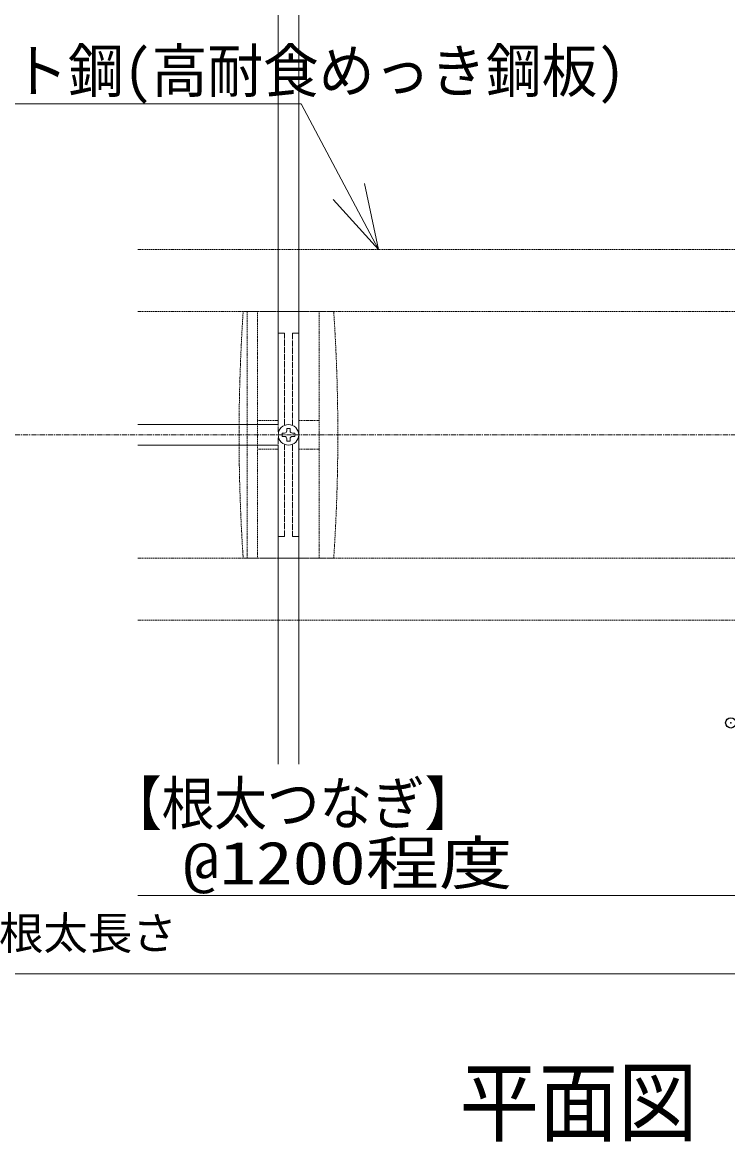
# Model space of a CAD drawing. Units: millimetres, scale not verified. Extents: x -4750 to 4750, y -3000 to 3000.
# Drawn here: x -2180.4 to -2009, y 719.9 to 991.9 of the extents above; entities that cross this region are included whole.
import ezdxf
from ezdxf.enums import TextEntityAlignment as Align

# ---------------------------------------------------------------- set-up
doc = ezdxf.new("R2010")
doc.units = ezdxf.units.MM
doc.header["$LTSCALE"] = 5
doc.header["$PDMODE"] = 32
doc.header["$PDSIZE"] = 2.5
for name, pattern in [('CHAIN1', [8, 5, -1, 1, -1]), ('DASHED1', [1.8, 1.2, -0.6]), ('LONG_DASHED1', [7, 6, -1])]:
    doc.linetypes.add(name, pattern=pattern)
for name, color, linetype, lineweight in [('0-0_デッキ', 7, 'Continuous', 9), ('0-2_根太', 7, 'Continuous', 9), ('0-6_文字', 7, 'Continuous', 9), ('0-7_寸法', 7, 'Continuous', 9), ('0-A_WQCS', 7, 'Continuous', 9)]:
    doc.layers.add(name, color=color, linetype=linetype, lineweight=lineweight)
doc.layers.add('0-9_Defpoints', color=7, linetype='Continuous')
doc.styles.add('Osaka', font='')
doc.styles.add('ＭＳ ゴシック', font='')
doc.styles.get('Osaka').set_extended_font_data('Osaka')
doc.styles.get('ＭＳ ゴシック').set_extended_font_data('MS Gothic')

# ---------------------------------------------------------------- blocks, each defined once
blk = doc.blocks.new('グループ-19-1')
at = {"layer": '0-2_根太', "linetype": 'DASHED1'}
for p, q in [((-13647.2, 186.8), (-3005.1, 186.8)), ((-13647.2, -113.2), (-3005.1, -113.2)), ((-13647.2, -1313.2), (-3005.1, -1313.2)), ((-13647.2, -1613.2), (-3005.1, -1613.2))]:
    blk.add_line(p, q, dxfattribs=at)
at = {"layer": '0-2_根太', "linetype": 'CHAIN1'}
blk.add_line((-19524.5, -713.2), (-2524.5, -713.2), dxfattribs=at)
blk = doc.blocks.new('グループ-25-1')
at = {"layer": '0-A_WQCS'}
blk.add_line((8, -19.6), (8, -31.2), dxfattribs=at)
for points in [[(-19.6, -8), (-31.2, -8), (-31.2, 8), (-19.6, 8)], [(-8, 19.6), (-8, 31.3), (8, 31.3), (8, 19.6)], [(19.6, 8), (31.3, 8), (31.3, -8), (19.6, -8)], [(8, -31.2), (-8, -31.2), (-8, -19.6)]]:
    blk.add_lwpolyline(points, dxfattribs=at)
blk.add_circle((0, 0), 50, dxfattribs=at)
for centre, start, end in [((-19.6, 19.6), 270, 0), ((19.6, 19.6), 180, 270), ((-19.6, -19.6), 0, 90), ((19.6, -19.6), 90, 180)]:
    blk.add_arc(centre, 11.6, start, end, dxfattribs=at)
blk = doc.blocks.new('グループ-26-1')
at = {"layer": '0-A_WQCS'}
blk.add_blockref('グループ-25-1', (0, 0), dxfattribs=at)
blk = doc.blocks.new('グループ-27-1')
at = {"layer": '0-A_WQCS', "linetype": 'DASHED1'}
for p, q in [((220, 600), (-220, 600)), ((-149.8, 600), (-149.8, -600)), ((149.8, -600), (149.8, 600)), ((-200, 596.7), (-200, -596.7)), ((-49.8, 70), (-149.8, 70)), ((49.8, 70), (149.8, 70)), ((-49.8, -70), (-149.8, -70)), ((49.8, -70), (149.8, -70)), ((220, -600), (-220, -600))]:
    blk.add_line(p, q, dxfattribs=at)
at = {"layer": '0-A_WQCS', "linetype": 'LONG_DASHED1'}
for p, q in [((-49.8, 600), (-49.8, 14.9)), ((49.8, 14.9), (49.8, 600)), ((-49.8, 494.2), (-20, 494.2)), ((-20, 48), (-20, 494.2)), ((20, 494.2), (20, 48)), ((20, 494.2), (49.8, 494.2)), ((-49.8, -14.9), (-49.8, -600)), ((-20, -494.2), (-20, -48)), ((20, -48), (20, -494.2)), ((49.8, -600), (49.8, -14.9)), ((-20, -494.2), (-49.8, -494.2)), ((49.8, -494.2), (20, -494.2))]:
    blk.add_line(p, q, dxfattribs=at)
at = {"layer": '0-A_WQCS'}
for p, q in [((-49.8, 600), (50.2, 600)), ((50.2, -600), (-49.8, -600))]:
    blk.add_line(p, q, dxfattribs=at)
at = {"layer": '0-A_WQCS', "linetype": 'DASHED1'}
for centre, start, end in [((8770, 0), 176.1817, 183.8183), ((-8770, 0), 0, 3.8183), ((-8770, 0), 356.1817, 0)]:
    blk.add_arc(centre, 9010, start, end, dxfattribs=at)
at = {"layer": '0-A_WQCS'}
blk.add_blockref('グループ-26-1', (0, 0), dxfattribs=at)
blk = doc.blocks.new('グループ-28-1')
at = {"layer": '0-A_WQCS'}
blk.add_blockref('グループ-27-1', (0, 0), dxfattribs=at)
blk = doc.blocks.new('WQCS2016平')
at = {"layer": '0-A_WQCS'}
blk.add_blockref('グループ-28-1', (0, 0), dxfattribs=at)

msp = doc.modelspace()

# ---------------------------------------------------------------- linework, layer by layer
at = {"layer": '0-0_デッキ'}
for p, q in [((-2118.248, 894.155), (-2118.248, 1376.655)), ((-2113.248, 811.655), (-2113.248, 1376.655)), ((-2118.248, 894.155), (-2118.248, 1039.155)), ((-2118.248, 894.155), (-2118.248, 1039.155)), ((-2152.362, 894.155), (-2118.248, 894.155)), ((-2152.362, 894.155), (-2118.248, 894.155)), ((-2152.362, 894.155), (-2118.248, 894.155)), ((-2118.248, 889.155), (-2152.362, 889.155)), ((-2118.248, 889.155), (-2152.362, 889.155)), ((-2118.248, 889.155), (-2152.362, 889.155)), ((-2118.248, 811.655), (-2118.248, 889.155))]:
    msp.add_line(p, q, dxfattribs=at)
at = {"layer": '0-6_文字'}
for q in [(-2297.49, 972.082), (-2278.564, 972.082), (-2093.847, 936.655)]:
    msp.add_line((-2112.621, 972.082), q, dxfattribs=at)
msp.add_lwpolyline([(-2097.264, 952.731), (-2093.847, 936.655), (-2104.844, 948.868)], dxfattribs=at)
at = {"layer": '0-7_寸法'}
msp.add_line((-2419.698, 760.687), (-1893.252, 760.687), dxfattribs=at)
msp.add_lwpolyline([(-1988.251, 796.655), (-1988.251, 779.687), (-2152.362, 779.687)], dxfattribs=at)
at = {"layer": '0-9_Defpoints'}
msp.add_point((-2008.253, 821.655), dxfattribs=at)

# ---------------------------------------------------------------- block references
at = {"layer": '0-2_根太', "xscale": 0.05, "yscale": 0.05}
msp.add_blockref('グループ-19-1', (-1470, 927.316), dxfattribs=at)
at = {"layer": '0-A_WQCS', "xscale": 0.05, "yscale": 0.05}
msp.add_blockref('WQCS2016平', (-2115.748, 891.655), dxfattribs=at)

# ---------------------------------------------------------------- texts
at = {"layer": '0-6_文字', "style": 'ＭＳ ゴシック'}
for s, height, width, p in [('根太:低床アイハット鋼(高耐食めっき鋼板)', 10.45, 0.95, (-2297.931, 971.744)), ('平面図', 15.69, 0.9, (-2074.152, 716.925))]:
    msp.add_text(s, height=height, dxfattribs=dict(at, width=width)).set_placement(p, align=Align.BOTTOM_LEFT)
at = {"layer": '0-7_寸法', "style": 'ＭＳ ゴシック'}
for s, height, width, p in [('【根太つなぎ】', 10.41, 0.9, (-2159.33, 793.772)), ('@1200程度', 10.45, 1.25, (-2141.402, 779.269))]:
    msp.add_text(s, height=height, dxfattribs=dict(at, width=width)).set_placement(p, align=Align.BOTTOM_LEFT)
at = {"layer": '0-7_寸法', "style": 'Osaka'}
msp.add_text('根太長さ', height=7.918, dxfattribs=at).set_placement((-2186.09, 764.237), align=Align.BOTTOM_LEFT)

doc.saveas('drawing.dxf')
